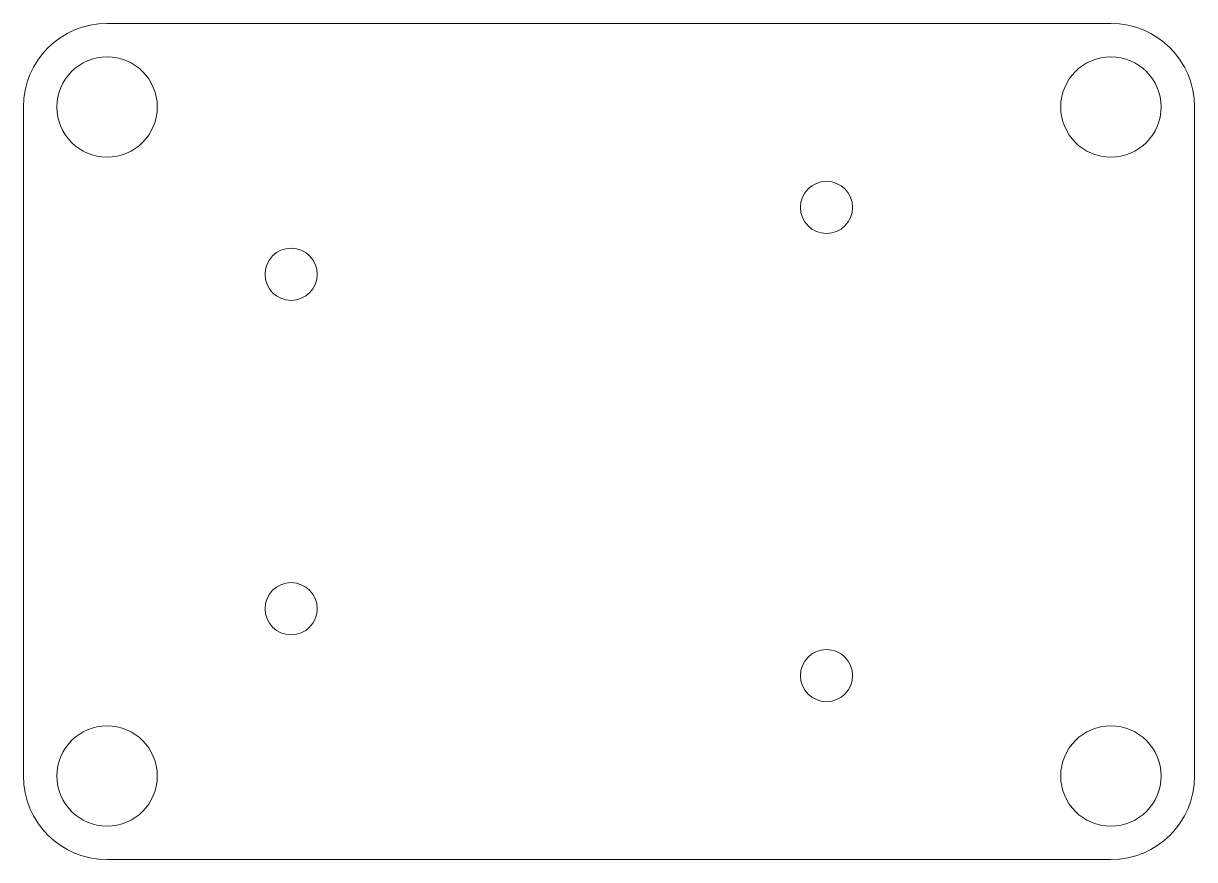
# Model space of a CAD drawing. Header units: inches. Extents: x -44.5 to 44.5, y -31.8 to 31.8.
import ezdxf

# ---------------------------------------------------------------- set-up
doc = ezdxf.new("R2010")
doc.units = ezdxf.units.IN
doc.layers.get('0').update_dxf_attribs({"color": 1, "linetype": 'CONTINUOUS', "lineweight": 0})

# ---------------------------------------------------------------- blocks, each defined once
blk = doc.blocks.new('FILLET')
at = {"color": 0}
for p, q in [((-38.1, 31.75), (38.1, 31.75)), ((-44.45, -25.4), (-44.45, 25.4)), ((44.45, 25.4), (44.45, -25.4)), ((38.1, -31.75), (-38.1, -31.75))]:
    blk.add_line(p, q, dxfattribs=at)
for centre, radius in [((-38.1, 25.4), 3.81), ((38.1, 25.4), 3.81), ((16.51, 17.78), 1.981), ((-24.13, 12.7), 1.981), ((-24.13, -12.7), 1.981), ((16.51, -17.78), 1.981), ((-38.1, -25.4), 3.81), ((38.1, -25.4), 3.81)]:
    blk.add_circle(centre, radius, dxfattribs=at)
for centre, start, end in [((-38.1, 25.4), 90, 180), ((38.1, 25.4), 0, 90), ((-38.1, -25.4), -180, -90), ((38.1, -25.4), -90, 0)]:
    blk.add_arc(centre, 6.35, start, end, dxfattribs=at)

msp = doc.modelspace()

# ---------------------------------------------------------------- block references
msp.add_blockref('FILLET', (0, 0))

doc.saveas('drawing.dxf')
